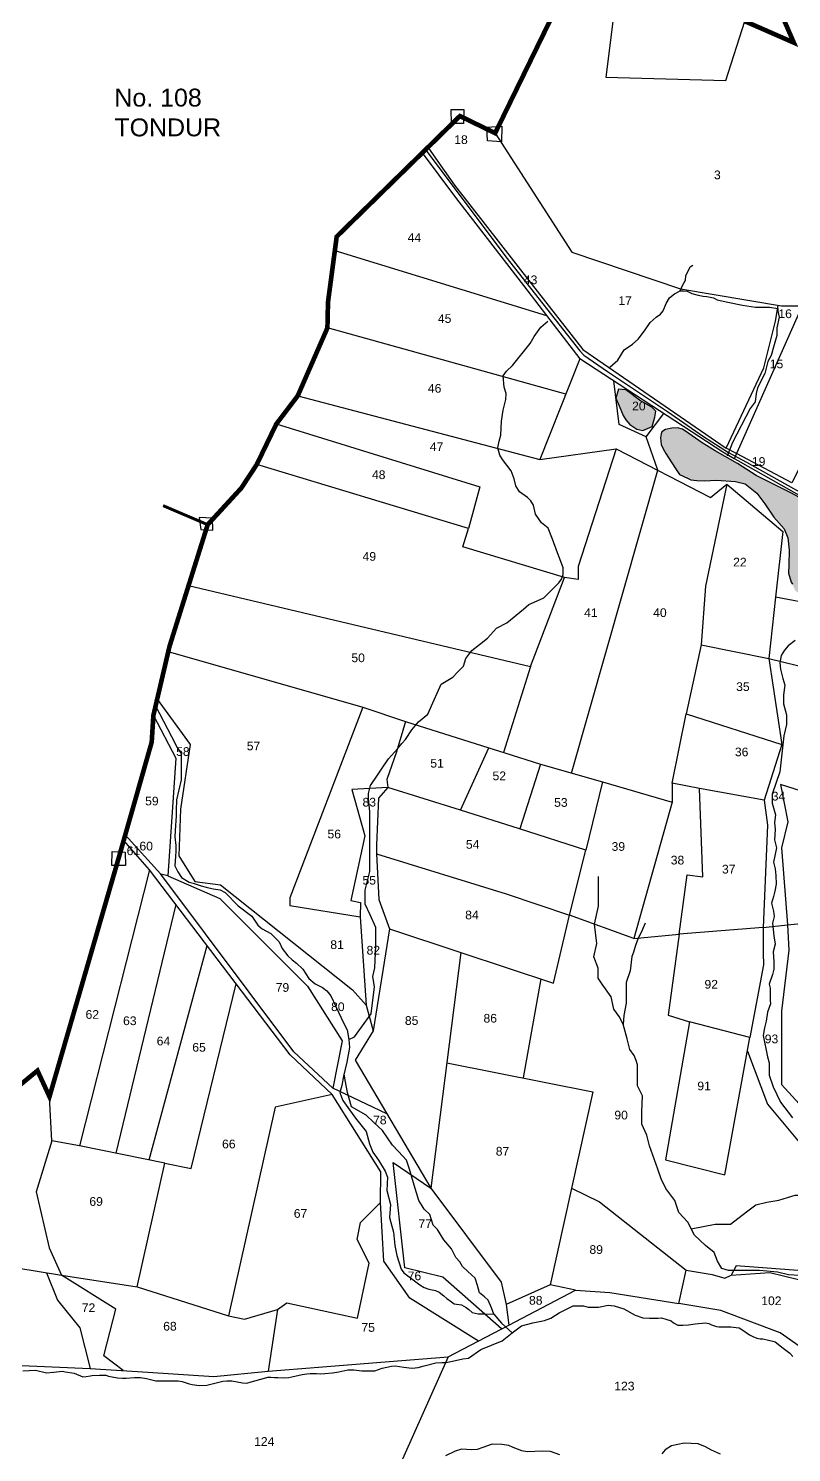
# Model space of a CAD drawing. Header units: inches. Extents: x 205997 to 211366, y 1604976 to 1613023.
# Drawn here: x 207842 to 209158, y 1609030 to 1611485 of the extents above; entities that cross this region are included whole.
import ezdxf

# ---------------------------------------------------------------- set-up
doc = ezdxf.new("R2010")
doc.units = ezdxf.units.IN
doc.header["$MEASUREMENT"] = 0
for name, color, linetype in [('PLOT', 7, 'Continuous'), ('PLOTS NO', 7, 'Continuous'), ('ROAD', 1, 'Continuous'), ('STREAM', 4, 'Continuous'), ('TANKS', 4, 'Continuous'), ('TEXT', 1, 'Continuous'), ('VILLAGE BOUNDARY STONES', 1, 'Continuous'), ('VILLAGE BOUNDRY', 5, 'Continuous')]:
    doc.layers.add(name, color=color, linetype=linetype)
doc.styles.get("Standard").update_dxf_attribs({"font": 'arial.ttf'})

msp = doc.modelspace()

# ---------------------------------------------------------------- hatches: boundary and pattern name
at = {"layer": 'TANKS'}
h = msp.add_hatch(dxfattribs=at)
h.set_pattern_fill('DASH', color=256, scale=30.795946, angle=0.0563)
h.set_pattern_definition([(0.05631, (209817.5645, 1606556.82), (3.8457085, 3.8532744), [3.849493, -3.849493])])
h.paths.add_polyline_path([(209361.9, 1610552.7), (209383.8, 1610531.1), (209391.8, 1610521.9), (209397.9, 1610517), (209423.5, 1610500.7), (209448.8, 1610480.9), (209476.7, 1610462.7), (209484.4, 1610455), (209499.4, 1610440.2), (209507.9, 1610425.4), (209517, 1610405.5), (209518.9, 1610395.6), (209517.7, 1610389.6), (209515.6, 1610385.8), (209503.5, 1610365.9), (209496.6, 1610362.9), (209490, 1610359.8), (209482.6, 1610356), (209471.6, 1610348.3), (209465, 1610345.8), (209457, 1610345.2), (209425.1, 1610339.7), (209402, 1610346.3), (209380.6, 1610351.5), (209358.3, 1610364.9), (209340.6, 1610378.1), (209327.1, 1610403.4), (209313.3, 1610432.2), (209306.4, 1610450), (209307.2, 1610478), (209308.6, 1610496.2), (209315.1, 1610508.8), (209323.4, 1610520.9), (209341.8, 1610541.4), (209349, 1610546.6), (209353.9, 1610550.5)])
h.paths.add_polyline_path([(209263.1, 1610493.6), (209270.7, 1610500.7), (209281.9, 1610513.3), (209288.6, 1610528.2), (209291.4, 1610544.5), (209291.2, 1610574.4), (209288.4, 1610584.1), (209283.1, 1610596), (209271.6, 1610609.9), (209259.6, 1610622.2), (209233, 1610639.1), (209205.6, 1610656.1), (209179.2, 1610672.3), (209156.6, 1610684.4), (209096.6, 1610714.4), (209064.3, 1610735), (209026, 1610756.7), (209003.8, 1610770.6), (208980.7, 1610786.9), (208969.9, 1610794.1), (208961.1, 1610796.7), (208951.2, 1610796.2), (208940.1, 1610793.9), (208934.3, 1610789.7), (208932.7, 1610786), (208931.7, 1610779.1), (208932.8, 1610767.7), (208936.3, 1610760.3), (208941.1, 1610752.5), (208945.1, 1610746), (208957.4, 1610726.4), (208964.7, 1610716.3), (208978.5, 1610709.8), (208983.9, 1610707), (208994.3, 1610705.9), (209007.6, 1610705.1), (209028.4, 1610706.2), (209060.9, 1610704), (209077.8, 1610700.1), (209097.8, 1610684), (209111.4, 1610665.5), (209127.2, 1610642.7), (209144.8, 1610622.5), (209151.3, 1610607), (209153.8, 1610585.9), (209153, 1610560.3), (209152.5, 1610545.9), (209157.3, 1610530.4), (209159.3, 1610527.3), (209164.1, 1610515.9), (209176.5, 1610506.9), (209183.5, 1610503.2), (209197.4, 1610499), (209219.9, 1610497.6), (209229.8, 1610497.1), (209249, 1610496)])
h.paths.add_polyline_path([(208859.2, 1610863.5), (208854.8, 1610848), (208860.6, 1610834.4), (208867.6, 1610818.1), (208871.7, 1610810.1), (208879, 1610802.3), (208891.1, 1610794.4), (208901.4, 1610792), (208917.2, 1610798.8), (208922.1, 1610815.2), (208923.5, 1610825.5), (208916.8, 1610832.3), (208895.5, 1610844.2), (208880.6, 1610855.6), (208872.2, 1610862)])

# ---------------------------------------------------------------- linework, layer by layer
at = {"layer": 'PLOT'}
for points in [[(208875.5, 1611591.7), (208853.8, 1611529.4), (208837.5, 1611401.5), (209044.6, 1611395.7), (209077.2, 1611497.7)], [(208646.6, 1611304.7), (208779, 1611099.2), (208966, 1611036.4), (209140.3, 1611006.7), (209176.2, 1611006.8), (209058.9, 1610743.4), (209039.5, 1610754.4), (208792.8, 1610915.5)], [(208530.7, 1611280.3), (208552.1, 1611249.9), (208576.7, 1611215), (208709, 1611045.5), (208797.6, 1610931.7), (209044.8, 1610761.3), (209110, 1610900.3), (209130.2, 1610980.5), (209134.8, 1611007.6)], [(208520.9, 1611270.6), (208578.2, 1611193.7), (208701.1, 1611034.5), (208735, 1610990.4), (208792.8, 1610915.5), (208723.8, 1610741.8), (208855.2, 1610760.4), (208789.6, 1610557.3), (208789.6, 1610534.8), (208766.5, 1610538.5), (208590.9, 1610591.1), (208600.4, 1610623.1), (208235.5, 1610733.2)], [(208370.2, 1611102.5), (208735, 1610990.4)], [(209176.2, 1611006.8), (209228.4, 1611048.3), (209272.4, 1611005.6), (209325.9, 1610973.9), (209322.4, 1610920.3), (209249.3, 1610848.9), (209192.3, 1610808.3), (209177, 1610738.9), (209158.1, 1610701.9), (209063.1, 1610752.6), (209044.8, 1610761.3)], [(208768.7, 1610854.8), (208357.4, 1610968.9)], [(208907.2, 1610780.9), (208860.3, 1610802.3), (208851.2, 1610877.4)], [(208306.3, 1610851.9), (208723.8, 1610741.8)], [(208926.9, 1610723.4), (208907.2, 1610780.9), (208937.4, 1610821.1)], [(208269.3, 1610803.2), (208620, 1610695.1), (208600.4, 1610623.1)], [(208855.2, 1610760.4), (209018, 1610676.3), (209045.9, 1610699.2), (209143, 1610618), (209130.2, 1610504.5), (209118.3, 1610398.6), (209141.2, 1610250.7)], [(209276, 1610477.2), (209344.7, 1610570.5), (209223, 1610650.3), (209039.5, 1610754.4)], [(208778.3, 1610201.3), (208926.9, 1610723.4)], [(209045.9, 1610699.2), (209009.6, 1610523.8), (209002.1, 1610422.3), (208976.3, 1610303.3)], [(208118, 1610524.7), (208707.4, 1610384.8), (208660.8, 1610237)], [(208707.4, 1610384.8), (208766.5, 1610538.5)], [(209118.3, 1610398.6), (209335.3, 1610346.2), (209276, 1610477.2), (209130.2, 1610504.5)], [(209002.1, 1610422.3), (209118.3, 1610398.6)], [(208083, 1610410.7), (208418.2, 1610315.1), (208292.7, 1609986), (208292.7, 1609973), (208414.1, 1609953.4), (208424.2, 1609801.2), (208436.3, 1609757), (208405.1, 1609706.3), (208535.5, 1609485.5)], [(208063.9, 1610329), (208120.8, 1610250.4), (208104.2, 1610139), (208101.4, 1610058.5), (208128.9, 1610014.4), (208173, 1610008.4), (208400.5, 1609827.4), (208424.2, 1609801.2)], [(208057.3, 1610300.7), (208096, 1610226.9), (208082.2, 1610023.9), (208070.2, 1610026.7)], [(208418.2, 1610315.1), (208492.2, 1610290.2), (208476.4, 1610237.8), (208459.9, 1610190.4), (208461.8, 1610176.3), (208399.4, 1610172.7), (208421.9, 1610092.8), (208397.7, 1609981.6), (208414.4, 1609978), (208414.1, 1609953.4)], [(208951.7, 1610183.8), (208976.3, 1610303.3), (209141.2, 1610250.7), (209110.6, 1610154.8), (208998.9, 1610174.5)], [(208492.2, 1610290.2), (208635.9, 1610244.9), (208663.5, 1610236.1), (208725.1, 1610216.7), (208689.2, 1610104.9)], [(208586.8, 1610137.3), (208635.9, 1610244.9)], [(208725.1, 1610216.7), (208831.5, 1610186), (208803.1, 1610068.3)], [(208461.8, 1610176.3), (208445.7, 1610158.1), (208442, 1610077.7), (208442, 1610061.8), (208665.9, 1609993.3), (208775.1, 1609956.2), (208803.1, 1610068.3), (208688.9, 1610105), (208586.8, 1610137.3), (208461.8, 1610176.3)], [(208831.5, 1610186), (208951.8, 1610151.2), (208886, 1609916.1), (208775.1, 1609956.2)], [(208886, 1609916.1), (208963.9, 1609923.3), (208977.8, 1610025.8), (209004.7, 1610022.1), (208998.9, 1610174.5), (208951.7, 1610183.8), (208951.8, 1610151.2)], [(209261.7, 1609950.7), (209309.7, 1610128.4), (209281.8, 1610135.9), (209138.8, 1610181.5), (209151.1, 1610117.1), (209140.7, 1610072.1), (209150.8, 1609939.4)], [(209110.6, 1610154.8), (209116.5, 1610111.5), (209108.7, 1609935.2), (208963.9, 1609923.3)], [(208365.5, 1609646.9), (208292.9, 1609715.6), (208050.8, 1610034.6), (208006.1, 1610085.3)], [(208459.7, 1609613.9), (208366.6, 1609657.7), (208299.3, 1609720.8), (208070.2, 1610026.7), (208008.8, 1610094.7)], [(208442, 1610061.8), (208446.3, 1609983.2), (208464.3, 1609932.6), (208436.3, 1609757)], [(208050.8, 1610034.6), (207930, 1609558.6), (207882.1, 1609567.1), (207878.1, 1609643.3)], [(208082.2, 1610023.9), (208172, 1609984.8), (208322.8, 1609833.6), (208382.7, 1609739.5), (208366.6, 1609657.7)], [(207993, 1609545.7), (208096.5, 1609974.4)], [(208464.3, 1609932.6), (208587.2, 1609892), (208747.1, 1609839.1), (208775.1, 1609956.2)], [(209108.7, 1609935.2), (209108.7, 1609890.5), (209109.1, 1609870.7), (209086, 1609745.3)], [(209108.7, 1609935.2), (209150.8, 1609939.4), (209152.8, 1609895.8), (209140.3, 1609790.7), (209140.4, 1609664.1), (209226, 1609570.6), (209242.5, 1609561.5), (209286, 1609448.1), (209306.6, 1609463.8), (209286.3, 1609541.1), (209412.1, 1609531.1)], [(209150.8, 1609939.4), (209261.7, 1609950.7), (209261.8, 1609848.9), (209226, 1609570.6)], [(208049.8, 1609534.2), (208150, 1609903.9)], [(208963.9, 1609923.3), (208945.2, 1609784), (208981.7, 1609772.1), (208940.4, 1609534.6), (209042.7, 1609508.5), (209086, 1609745.3), (208981.7, 1609772.1)], [(208587.2, 1609892), (208535.5, 1609485.5)], [(208077.1, 1609528.6), (208122.4, 1609519.4), (208200, 1609838)], [(208725.2, 1609846.4), (208694.7, 1609675.7)], [(209081.7, 1609721.8), (209116.5, 1609630.6), (209213.8, 1609512.9), (209171, 1609460.7), (209204.6, 1609425.9), (209191.6, 1609341.6), (209062.2, 1609351.7), (209053.5, 1609335.8)], [(208563.1, 1609701.9), (208815.1, 1609651.8), (208741.3, 1609319)], [(208617.9, 1609222), (208499.7, 1609296), (208454.5, 1609359.7), (208448.9, 1609460.9), (208449.4, 1609513.6), (208365.5, 1609646.9), (208267.4, 1609625), (208187.1, 1609265.6), (208214.5, 1609259.5), (208271.6, 1609276.2), (208287.2, 1609287.6), (208409.3, 1609261.5), (208429.3, 1609356.2), (208408.6, 1609397.1), (208414.4, 1609426.1), (208448.9, 1609460.9)], [(207882.1, 1609567.1), (207855, 1609479.4), (207877.6, 1609382.4), (207899.1, 1609335.5), (208029.6, 1609315.2), (208077.1, 1609528.6), (207930, 1609558.6)], [(208657.7, 1609242.9), (208556.4, 1609332), (208490.7, 1609348.1), (208470.5, 1609530), (208535.5, 1609485.5), (208657, 1609323.6), (208665.5, 1609284.7)], [(208778.2, 1609485.4), (208826.3, 1609462.1), (208975.8, 1609344.3)], [(207705.7, 1609367.1), (207899.1, 1609335.5)], [(207872.7, 1609339.8), (207892, 1609292.6), (207930.5, 1609245), (207948.1, 1609174.8)], [(209246.4, 1609160), (209138, 1609236.1), (209035.8, 1609274.8), (208963.6, 1609286.5), (208975.8, 1609344.3), (209020.8, 1609336.7), (209042.6, 1609330.1), (209053.5, 1609335.8), (209120.3, 1609340), (209214.8, 1609317)], [(208005, 1609171.1), (207972, 1609196.5), (207992.6, 1609276.7), (207899.1, 1609335.5)], [(208029.6, 1609315.2), (208187.1, 1609265.6)], [(208785.2, 1609309.7), (208741.3, 1609319), (208665.5, 1609284.7), (208670.2, 1609249.4)], [(208565.7, 1609194.6), (208670.2, 1609249.4), (208785.2, 1609309.7), (208844.2, 1609305.7), (208963.6, 1609286.5)], [(208271.6, 1609276.2), (208255.1, 1609169.9)], [(207648.2, 1609204.6), (207724.6, 1609184.3), (207948.1, 1609174.8), (208047.7, 1609168.4), (208161.3, 1609161.1), (208255.1, 1609169.9), (208342.3, 1609177.1), (208464.1, 1609186.7), (208565.7, 1609194.6), (208445.8, 1608926.7)]]:
    msp.add_lwpolyline(points, dxfattribs=at)
at = {"layer": 'ROAD'}
msp.add_lwpolyline([(208525.9, 1611277.1), (208665.1, 1611091.7), (208792.5, 1610929.4), (208799.4, 1610921.6), (208840.2, 1610893.5), (208943.6, 1610824.6), (209006, 1610781.6), (209049, 1610753.8), (209080, 1610737.4), (209204.5, 1610667.6)], dxfattribs=at)
at = {"layer": 'STREAM'}
for points in [[(208844.2, 1610901.4), (208858.1, 1610913.5), (208869.2, 1610931), (208883.3, 1610941), (208893.4, 1610949.3), (208904.4, 1610964), (208913.9, 1610978.4), (208924.4, 1610987.2), (208931.6, 1610992.5), (208936.1, 1610998.4), (208941.3, 1611010.8), (208947.3, 1611020.7), (208953.4, 1611026.1), (208956.1, 1611027.8), (208965.7, 1611032.6), (208970.5, 1611043), (208974.8, 1611051.1), (208975.5, 1611058.9), (208983, 1611074.2), (208987.6, 1611076.9)], [(208965.7, 1611032.6), (208971.5, 1611032.8), (208977.7, 1611032.1), (208985.8, 1611028.3), (208996.8, 1611025.2), (209005.3, 1611023.6), (209011.9, 1611023.1), (209023.4, 1611021), (209029.2, 1611017.4), (209047.7, 1611013.4), (209073.1, 1611007.9), (209095.7, 1611004.6), (209119.5, 1611004.6), (209133.9, 1611002.2), (209133.9, 1610997.5), (209136.3, 1610987.5), (209132.6, 1610968.8), (209132.6, 1610956), (209126.8, 1610935.6), (209122.7, 1610921.5), (209117.1, 1610910.9), (209111.4, 1610890.5), (209099.2, 1610865.6), (209097, 1610855.5), (209095.2, 1610841.2), (209086.1, 1610829.8), (209056.1, 1610771.2), (209046.5, 1610747.8)], [(208394.5, 1609741.7), (208404.3, 1609746.4), (208416.4, 1609763.4), (208432.9, 1609786.4), (208438.8, 1609832.8), (208435.8, 1609850.6), (208439, 1609865.4), (208440.9, 1609904.1), (208440.9, 1609935.2), (208430.9, 1609956.8), (208422.4, 1609975.1), (208422.4, 1609999.6), (208430.8, 1610031.6), (208430.8, 1610064.4), (208430.8, 1610083.9), (208430.7, 1610100.4), (208430.7, 1610134.4), (208428, 1610157.8), (208428, 1610166.2), (208431.8, 1610180), (208443.6, 1610197.7), (208450.4, 1610207.9), (208462.6, 1610226.1), (208478.1, 1610243.3), (208485.9, 1610252.1), (208492.3, 1610259.2), (208503, 1610275.8), (208514.5, 1610289.5), (208530.4, 1610302.8), (208541.7, 1610327.7), (208546.7, 1610338.9), (208553.8, 1610354.5), (208573.7, 1610366.9), (208582.2, 1610375.6), (208592.1, 1610385.9), (208596.1, 1610399.1), (208606.5, 1610412.5), (208619.7, 1610422.9), (208633.4, 1610433.7), (208648.7, 1610451.4), (208667, 1610460.4), (208695.3, 1610484.1), (208704.8, 1610492.1), (208719.1, 1610498.4), (208730.8, 1610503.5), (208746.2, 1610519.2), (208756.4, 1610529.4), (208760.9, 1610535.4), (208764.1, 1610543.4), (208764.2, 1610555), (208758.3, 1610570.5), (208754.3, 1610581.1), (208745.3, 1610604.7), (208738.1, 1610623.6), (208726.7, 1610632.9), (208716.2, 1610647.6), (208712.9, 1610663.2), (208708.2, 1610670.6), (208702.6, 1610676.2), (208688.5, 1610686.4), (208682.4, 1610696.6), (208679.4, 1610708.7), (208674.1, 1610722.3), (208659.4, 1610741.8), (208654.9, 1610749.5), (208651.3, 1610761.9), (208653.8, 1610773.8), (208656.3, 1610783.8), (208657.4, 1610808.1), (208660.7, 1610827.1), (208664.8, 1610845.5), (208665.4, 1610856), (208662.3, 1610866.5), (208660.6, 1610886.1), (208666.1, 1610894.4), (208676.6, 1610903.8), (208706.8, 1610941.9), (208714, 1610954.1), (208725.3, 1610970.4), (208737.7, 1610980.6)], [(209164.1, 1610429.7), (209152, 1610420.9), (209145.4, 1610413.4), (209139.9, 1610404.2), (209137.7, 1610391.5), (209138.8, 1610380.3), (209142.9, 1610364.6), (209146.1, 1610352.9), (209143.8, 1610336), (209143.8, 1610320.6), (209149.3, 1610301.5), (209149.3, 1610284.9), (209144.5, 1610265.4), (209137.7, 1610203.2), (209124.4, 1610164.9), (209124.4, 1610149.2), (209129.9, 1610129.4), (209128.6, 1610116.1), (209129.5, 1610104.1), (209128.6, 1610086.2), (209131.8, 1610072.4), (209126.8, 1610047.5), (209129.5, 1610036.4), (209130.5, 1610024.4), (209131, 1610009.7), (209128.7, 1609997.7), (209126.4, 1609988.5), (209123.1, 1609977), (209126.8, 1609963.2), (209127.8, 1609953.9), (209125, 1609942.4), (209127.4, 1609920.9), (209129.7, 1609906.2), (209126, 1609892.8), (209127.4, 1609875.8), (209127.4, 1609863.3), (209124.7, 1609854.1), (209119.1, 1609837.1), (209121, 1609830.6), (209121, 1609819.1), (209121, 1609809.4), (209121.5, 1609803.4), (209116, 1609789.1), (209114.1, 1609773.5), (209110.9, 1609761.9), (209108.6, 1609748.6), (209116.5, 1609712.2), (209119.3, 1609701.6), (209119.3, 1609680.4), (209125.8, 1609660.2), (209138.7, 1609633.9), (209159.5, 1609606.8)], [(208061.1, 1610317.1), (208088.4, 1610264.5), (208098.3, 1610245.3), (208105.3, 1610235), (208105.3, 1610189.6), (208096.9, 1610155.1), (208096.7, 1610137), (208096.7, 1610127.5), (208094.8, 1610102.2), (208094, 1610091.3), (208096.1, 1610076.2), (208096.1, 1610066.1), (208095.3, 1610058), (208094.4, 1610041.2), (208099.6, 1610031.2), (208105.9, 1610021.1), (208119.1, 1610013.4), (208125.9, 1610011.2), (208139.6, 1610007), (208148.3, 1610004.4), (208160.4, 1610001.9), (208172.2, 1610000), (208180.8, 1609995.3), (208203.5, 1609972.3), (208226.9, 1609954.5), (208237.5, 1609939.3), (208244.8, 1609932.6), (208260, 1609924.7), (208274.3, 1609910.5), (208279.2, 1609898.7), (208289.3, 1609885.9), (208296.8, 1609879.3), (208304, 1609873.4), (208314.8, 1609862.9), (208325.4, 1609846.8), (208336, 1609838.1), (208348.7, 1609831.4), (208356.3, 1609826), (208363.4, 1609817), (208371.8, 1609798.8), (208380.9, 1609779.5), (208385.3, 1609770.4), (208391.7, 1609758.3), (208394.5, 1609741.7), (208395.3, 1609728.3), (208390.9, 1609703), (208385.3, 1609678.5), (208382.3, 1609662.4), (208378.7, 1609650.7), (208381.8, 1609642.2), (208384.1, 1609636.8), (208389.7, 1609628.4), (208405.9, 1609606.2), (208424.1, 1609583.2), (208430, 1609562.1), (208435.9, 1609547.5), (208445.4, 1609533.9), (208456.7, 1609515), (208460.8, 1609504.8), (208460, 1609481.6), (208466.2, 1609457.6), (208464.4, 1609434.8), (208466.8, 1609426.6), (208471.6, 1609409.5), (208473.5, 1609386.8), (208477.3, 1609369.4), (208484.8, 1609345.7), (208489.1, 1609339.5), (208516.6, 1609318.7), (208524.3, 1609314.1), (208532, 1609311.6), (208543.7, 1609309), (208550.1, 1609306.5), (208558.4, 1609300.1), (208563.5, 1609295.5), (208569.1, 1609291.1), (208576, 1609286), (208588.8, 1609284.3), (208596.5, 1609279.7), (208601.1, 1609276.1), (208607, 1609271), (208617.4, 1609268.7), (208628.2, 1609269.1), (208644.5, 1609268.4), (208657.6, 1609252.8), (208676.2, 1609236.2)], [(209171.7, 1609334.9), (209152.7, 1609336), (209133.5, 1609340.7), (209102.6, 1609343.7), (209082.2, 1609343.7), (209062, 1609343.6), (209049.3, 1609343.6), (209037.8, 1609347.3), (209030.1, 1609359.9), (209024.3, 1609374.5), (209009.6, 1609386.6), (208990.3, 1609404.6), (208978.9, 1609426.7), (208963.4, 1609443.7), (208956.3, 1609464.3), (208940.9, 1609484.9), (208932.8, 1609501.6), (208926.9, 1609518.3), (208918.4, 1609542.7), (208912.7, 1609558.7), (208908, 1609577), (208899.8, 1609596), (208899.8, 1609617.8), (208900.8, 1609644.8), (208892.1, 1609662), (208892.1, 1609674.7), (208892, 1609698.1), (208889.6, 1609705.6), (208886.6, 1609714.4), (208879.1, 1609724.9), (208874.2, 1609742.9), (208867.3, 1609768.2), (208860.5, 1609781.8), (208851.2, 1609794.1), (208846.5, 1609815.3), (208831.4, 1609837.1), (208824, 1609847.8), (208824, 1609865), (208816.8, 1609884.5), (208822, 1609907.3), (208817.8, 1609940.8), (208824.8, 1609971.9), (208824.8, 1609993), (208824.8, 1610023)], [(208905.4, 1609942.6), (208898.2, 1609926.3), (208893, 1609916.7), (208888.7, 1609903.7), (208884.6, 1609891), (208882.6, 1609884.8), (208879.5, 1609860.5), (208872.3, 1609840.1), (208872.3, 1609834.4), (208872.3, 1609825.7), (208872.3, 1609818), (208872.3, 1609810.4), (208872.3, 1609804.4), (208868.7, 1609783.3), (208867.3, 1609768.2)], [(208644.5, 1609268.4), (208640.1, 1609279.3), (208634.8, 1609292.5), (208628, 1609298.3), (208619.7, 1609305.2), (208616, 1609317.5), (208612.2, 1609330.2), (208599.6, 1609341.8), (208590.1, 1609350.6), (208585.9, 1609358.8), (208579, 1609365.8), (208571.3, 1609381), (208558.1, 1609396.7), (208547.3, 1609414), (208539.6, 1609421.9), (208533.8, 1609439.9), (208524.4, 1609449.6), (208521, 1609454.9), (208515, 1609464.4), (208511.1, 1609477.5), (208507.2, 1609490.5), (208501.8, 1609508.6), (208499, 1609518.2), (208493.5, 1609533.7), (208479.9, 1609548.6), (208469.9, 1609559.6), (208452.2, 1609584.8), (208437.2, 1609598.9), (208424, 1609611.4), (208399, 1609625.6), (208392.1, 1609650.4), (208388.1, 1609671.9), (208386.3, 1609682.9)], [(208984.6, 1609415.6), (209026, 1609423.5), (209052.6, 1609423.5), (209080.3, 1609444.7), (209096.4, 1609457.1), (209115, 1609461.4), (209136, 1609464.7), (209151, 1609469.3), (209164, 1609473.3), (209191.5, 1609473.7), (209209.8, 1609462), (209235.4, 1609456), (209243.8, 1609442), (209255.4, 1609432.8), (209267.4, 1609429.2), (209293.4, 1609429.4), (209293.4, 1609429.4)], [(207831.9, 1609170.5), (207854, 1609171.9), (207872.7, 1609167.2), (207885.2, 1609168.2), (207900.6, 1609169.8), (207905, 1609169), (207920.8, 1609166.8), (207935.7, 1609160.2), (207941.2, 1609160.9), (207948.7, 1609162), (207951.1, 1609162.3), (207964.5, 1609163.4), (207975.3, 1609163.2), (207980, 1609161.6), (207995.2, 1609158.5), (208003.8, 1609157.9), (208010.4, 1609158.2), (208024.7, 1609158.9), (208034.8, 1609159.1), (208045.5, 1609157.5), (208061.3, 1609153.1), (208072.8, 1609153.5), (208090.1, 1609153.5), (208100, 1609153.6), (208106.9, 1609152), (208118.9, 1609148.2), (208123.9, 1609147.1), (208136.2, 1609145.2), (208149.4, 1609146.1), (208176.9, 1609152.9), (208183.7, 1609153.6), (208192.3, 1609153.5), (208201.7, 1609151.9), (208210.8, 1609149.9), (208218.6, 1609149.5), (208225.8, 1609151.4), (208249.1, 1609158.1), (208254.8, 1609159.4), (208259.8, 1609159.9), (208266.1, 1609159.3), (208271.9, 1609159.3), (208281.6, 1609158.4), (208290.7, 1609159), (208296.2, 1609160.4), (208313.7, 1609164.5), (208321.9, 1609165.6), (208327.7, 1609165.8), (208338.5, 1609165.8), (208344.8, 1609165.3), (208352.9, 1609165.8), (208365.9, 1609167), (208376.9, 1609169.1), (208392.4, 1609172.1), (208403.2, 1609172.3), (208416.7, 1609170.8), (208426.4, 1609170.7), (208439.1, 1609170.8), (208452, 1609175.2), (208467.8, 1609178.8), (208474.5, 1609179.2), (208488.9, 1609177), (208498.1, 1609175.5), (208503.6, 1609175.2), (208513.7, 1609176.1), (208524.4, 1609179), (208544.5, 1609184.4), (208554.8, 1609185.2), (208561.5, 1609185.2), (208573.2, 1609187.1), (208591, 1609191.2), (208600.7, 1609192.3), (208622.1, 1609207.1), (208658.8, 1609222.2), (208676.2, 1609236.2), (208692.1, 1609248.4), (208711.8, 1609253.6), (208731.6, 1609257.4), (208742.5, 1609261.2), (208757.3, 1609270.7), (208780.9, 1609282.9), (208789.2, 1609282.4), (208799.1, 1609282.4), (208806.8, 1609280.1), (208825.1, 1609280.4), (208841.4, 1609283.7), (208851.7, 1609282.8), (208868.8, 1609277.4), (208888.3, 1609266.4), (208901.4, 1609261.9), (208912.8, 1609261.2), (208921.6, 1609261.3), (208927.8, 1609261.4), (208933.7, 1609262.2), (208941.1, 1609259.5), (208950.1, 1609256.9), (208954.1, 1609253.2), (208961.4, 1609249.5), (208970.2, 1609249.1), (208980.2, 1609249.7), (208991.7, 1609251.6), (209009.3, 1609253.1), (209015.2, 1609252.2), (209019.7, 1609250.1), (209028.5, 1609247.1), (209032.5, 1609246.6), (209040.7, 1609246.4), (209052.8, 1609246.7), (209062.2, 1609245.2), (209067.3, 1609244.6), (209072.2, 1609241.9), (209085.5, 1609232.4), (209091, 1609229.5), (209098, 1609227.1), (209103.6, 1609226), (209108, 1609225.5), (209118.1, 1609223.5), (209125.7, 1609221.5), (209129.4, 1609220.5), (209137.5, 1609214.1), (209141.2, 1609211.6), (209154.6, 1609201.3), (209159.9, 1609195.1)], [(208758.4, 1609025.8), (208741.9, 1609031.3), (208728.1, 1609032.3), (208701.6, 1609031.1), (208692.7, 1609032.7), (208677.8, 1609038.4), (208670.3, 1609042.1), (208658.1, 1609043.7), (208641.6, 1609044.2), (208625.2, 1609038.5), (208615.8, 1609035.1), (208605.6, 1609034.1), (208588.7, 1609035.5), (208577.6, 1609031.8), (208560.9, 1609024.2)], [(209035, 1609026.8), (209019.5, 1609033.7), (209009.3, 1609039.6), (208996.5, 1609044.9), (208972.4, 1609046), (208951, 1609041.2), (208939.8, 1609034.2), (208933.9, 1609027.2)]]:
    msp.add_lwpolyline(points, dxfattribs=at)
msp.add_lwpolyline([(208859.2, 1610863.5), (208854.8, 1610848), (208860.6, 1610834.4), (208867.6, 1610818.1), (208871.7, 1610810.1), (208879, 1610802.3), (208891.1, 1610794.4), (208901.4, 1610792), (208917.2, 1610798.8), (208922.1, 1610815.2), (208923.5, 1610825.5), (208916.8, 1610832.3), (208895.5, 1610844.2), (208880.6, 1610855.6), (208872.2, 1610862)], close=True, dxfattribs=at)
at = {"layer": 'TANKS'}
msp.add_lwpolyline([(209179.2, 1610672.3), (209156.6, 1610684.4), (209096.6, 1610714.4), (209064.3, 1610735), (209026, 1610756.7), (209003.8, 1610770.6), (208980.7, 1610786.9), (208969.9, 1610794.1), (208961.1, 1610796.7), (208951.2, 1610796.2), (208940.1, 1610793.9), (208934.3, 1610789.7), (208932.7, 1610786), (208931.7, 1610779.1), (208932.8, 1610767.7), (208936.3, 1610760.3), (208941.1, 1610752.5), (208945.1, 1610746), (208957.4, 1610726.4), (208964.7, 1610716.3), (208978.5, 1610709.8), (208983.9, 1610707), (208994.3, 1610705.9), (209007.6, 1610705.1), (209028.4, 1610706.2), (209060.9, 1610704), (209077.8, 1610700.1), (209097.8, 1610684), (209111.4, 1610665.5), (209127.2, 1610642.7), (209144.8, 1610622.5), (209151.3, 1610607), (209153.8, 1610585.9), (209153, 1610560.3), (209152.5, 1610545.9), (209157.3, 1610530.4), (209159.3, 1610527.3)], dxfattribs=at)
at = {"layer": 'VILLAGE BOUNDARY STONES'}
for points in [[(208570.8, 1611345.5), (208592.6, 1611345.2), (208592, 1611321.2), (208571.3, 1611321.4)], [(208632.4, 1611315.1), (208658.2, 1611316.6), (208657.4, 1611289.9), (208633.4, 1611291.3)], [(208139.2, 1610621), (208159.7, 1610620.4), (208159.1, 1610640.9), (208136.1, 1610642)], [(207986.1, 1610066.1), (208008.9, 1610064.8), (208009, 1610042), (207985.6, 1610041.7)]]:
    msp.add_lwpolyline(points, close=True, dxfattribs=at)
at = {"layer": 'VILLAGE BOUNDRY'}
for points, const_width in [([(208815.9, 1611651.6), (208646.6, 1611304.7), (208585.9, 1611334.2), (208373.4, 1611126.3), (208358.4, 1611013.3), (208357.4, 1610968.9), (208306.3, 1610851.9), (208269.3, 1610803.2), (208235.5, 1610733.2), (208208.8, 1610692.6), (208150.9, 1610629.6), (208085.1, 1610419.8), (208057.3, 1610300.7), (208054.4, 1610254.7), (207997, 1610053.3), (207878.1, 1609643.3), (207857.4, 1609688.2), (207816, 1609654.2)], 8), ([(209138.2, 1611514.7), (209161.6, 1611460.8), (209077.2, 1611497.7)], 8), ([(208150.9, 1610629.6), (208074, 1610662.4)], 5.13)]:
    msp.add_lwpolyline(points, dxfattribs=dict(at, const_width=const_width))

# ---------------------------------------------------------------- texts
at = {"layer": 'PLOTS NO'}
for s, p in [('18', (208576.1, 1611286)), ('3', (209024, 1611225.2)), ('44', (208495.7, 1611117.2)), ('43', (208696.2, 1611044.3)), ('17', (208859.1, 1611008.5)), ('45', (208547.9, 1610977.5)), ('16', (209135, 1610985.8)), ('15', (209120.1, 1610899.3)), ('46', (208530.6, 1610857.2)), ('20', (208882.8, 1610826.7)), ('47', (208534, 1610756.5)), ('19', (209089.4, 1610731)), ('48', (208434.2, 1610708.2)), ('49', (208418, 1610567.4)), ('22', (209057, 1610557.5)), ('41', (208800.1, 1610470.3)), ('40', (208919.1, 1610470.4)), ('50', (208398.7, 1610392.5)), ('35', (209062.2, 1610342.8)), ('57', (208218.3, 1610240.6)), ('58', (208096.5, 1610230.9)), ('51', (208534.8, 1610210.8)), ('36', (209060.1, 1610230.2)), ('52', (208642.1, 1610189)), ('59', (208043, 1610145.6)), ('83', (208417.9, 1610143.6)), ('53', (208748.3, 1610143.1)), ('34', (209123.6, 1610154)), ('56', (208357.5, 1610088.7)), ('60', (208033.2, 1610067.9)), ('54', (208596.2, 1610070.8)), ('39', (208847.4, 1610067.2)), ('61', (208011.2, 1610059.8)), ('38', (208949.4, 1610043.7)), ('37', (209037.8, 1610028.1)), ('55', (208417.8, 1610009)), ('84', (208595, 1609949.1)), ('81', (208362.4, 1609897.9)), ('82', (208424.9, 1609888.3)), ('79', (208268.2, 1609824.1)), ('92', (209007.6, 1609829.6)), ('80', (208363.7, 1609790.9)), ('62', (207940.3, 1609777.6)), ('63', (208005, 1609766.7)), ('85', (208491, 1609767.1)), ('86', (208626.5, 1609771)), ('64', (208063, 1609731.8)), ('65', (208124.4, 1609720.9)), ('93', (209111.5, 1609735.4)), ('91', (208995.3, 1609654.3)), ('78', (208436.1, 1609595.5)), ('90', (208852.2, 1609604.1)), ('66', (208175.7, 1609554.2)), ('87', (208647.7, 1609541.7)), ('69', (207946.9, 1609455.1)), ('67', (208299.4, 1609434.5)), ('77', (208514.4, 1609417)), ('89', (208809.2, 1609372.2)), ('76', (208495.8, 1609326.8)), ('88', (208705, 1609284.7)), ('102', (209105.5, 1609283.9)), ('72', (207933.8, 1609271.9)), ('68', (208074.2, 1609240)), ('75', (208416, 1609237.9)), ('123', (208852, 1609136.8)), ('124', (208231, 1609041.2))]:
    msp.add_text(s, height=15, dxfattribs=at).set_placement(p)
at = {"layer": 'TEXT', "insert": (207990, 1611381.3), "char_height": 30.8, "width": 460.149, "attachment_point": 1, "rotation": 0.0563}
msp.add_mtext('No. 108\\PTONDUR', dxfattribs=at)

doc.saveas('drawing.dxf')
